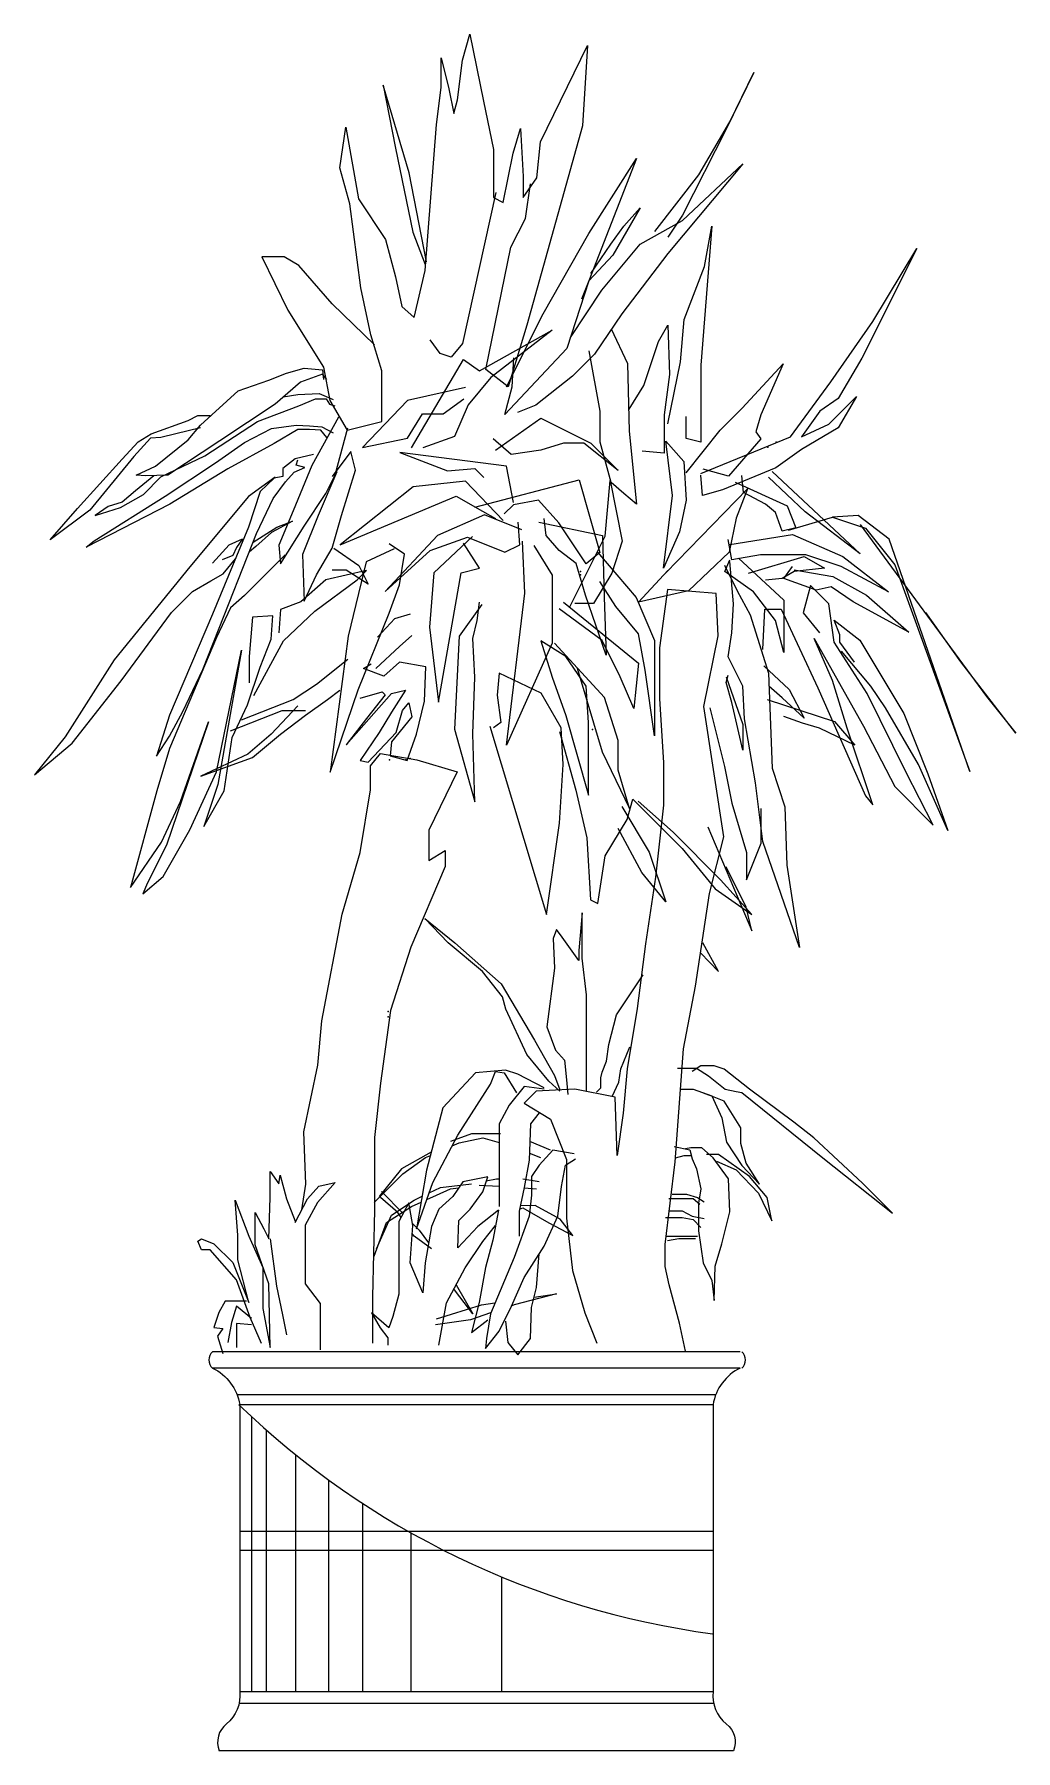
# Model space of a CAD drawing. Extents: x 661 to 1059, y 1598 to 2296.
import ezdxf

# ---------------------------------------------------------------- set-up
doc = ezdxf.new("R2010")
doc.units = 0
doc.header["$LTSCALE"] = 0.9
doc.header["$MEASUREMENT"] = 0
doc.header["$PDSIZE"] = 15
for name, color, linetype in [('3', 3, 'CONTINUOUS'), ('4', 4, 'CONTINUOUS'), ('7', 7, 'CONTINUOUS')]:
    doc.layers.add(name, color=color, linetype=linetype)

msp = doc.modelspace()

# ---------------------------------------------------------------- linework, layer by layer
at = {"layer": '3'}
for p, q in [((748.79, 1734.12), (748.79, 1622.38)), ((754.82, 1728.66), (754.82, 1622.38)), ((766.67, 1718.66), (766.67, 1622.38)), ((780.2, 1708.31), (780.2, 1622.38)), ((793.99, 1698.79), (793.99, 1622.38)), ((744.05, 1687.45), (936.4, 1687.45)), ((813.54, 1686.9), (813.54, 1622.38)), ((744.05, 1679.73), (936.4, 1679.73)), ((850.42, 1668.95), (850.42, 1622.38))]:
    msp.add_line(p, q, dxfattribs=at)
for points in [[(798.8, 2169.6), (781.69, 2186.19), (768.11, 2201.77), (762.07, 2205.29), (753.01, 2205.29), (763.58, 2183.68), (778.17, 2160.56), (780.69, 2146.99), (787.73, 2134.92), (801.82, 2138.44), (801.82, 2159.05), (797.29, 2173.63), (793.27, 2192.73), (788.74, 2226.91), (784.71, 2241.48), (787.23, 2258.07), (792.26, 2228.92), (803.33, 2212.33), (807.36, 2197.25), (809.88, 2185.19), (814.91, 2180.66), (819.44, 2199.76), (823.97, 2259.08), (825.98, 2274.16), (825.98, 2286.22), (829, 2273.65), (831.01, 2263.6), (832.52, 2269.13), (834.54, 2285.22), (837.55, 2295.77), (843.09, 2268.63), (847.12, 2249.02), (847.12, 2229.42), (851.14, 2227.41), (855.17, 2247.52), (858.19, 2257.57), (859.19, 2237.97), (859.19, 2229.42), (864.73, 2237.46), (866.24, 2252.04), (885.36, 2291.25), (883.35, 2258.57), (860.7, 2177.65), (853.16, 2152.51), (844.1, 2159.55), (854.16, 2209.31), (860.2, 2220.88), (862.21, 2234.95)], [(819.94, 2203.28), (812.9, 2239.47), (802.33, 2275.16), (807.36, 2249.53), (814.41, 2215.35), (819.44, 2202.28)], [(912.75, 2215.64), (930.61, 2238.68), (943.26, 2260.23), (952.93, 2280.3), (941.77, 2257.26), (923.91, 2222.33), (917.96, 2213.41)], [(852.47, 2152.47), (867.36, 2182.19), (885.96, 2214.9), (905.31, 2245.37), (885.96, 2195.57), (877.03, 2168.07), (851.73, 2141.32), (854.71, 2152.47), (855.45, 2164.36)], [(878.52, 2172.53), (891.17, 2191.86), (906.79, 2210.44), (923.91, 2220.1), (948.46, 2243.14), (917.96, 2206.72), (899.35, 2182.19), (888.19, 2165.84), (879.26, 2156.92), (864.38, 2145.03), (856.94, 2142.06)], [(848.12, 2231.43), (834.54, 2170.11), (830.01, 2164.58), (825.48, 2166.09), (821.45, 2171.62)], [(886.7, 2198.55), (894.89, 2210.44), (900.1, 2217.87), (906.79, 2225.3), (895.63, 2205.98), (885.96, 2195.57), (882.98, 2188.14)], [(918, 2137.48), (923.21, 2162.75), (924.7, 2179.85), (932.88, 2201.4), (935.86, 2217.75), (931.4, 2161.27), (931.4, 2145.66), (931.4, 2130.05), (925.44, 2131.54), (925.44, 2140.46)], [(931.36, 2117.35), (967.82, 2132.22), (984.19, 2154.51), (1001.31, 2179.04), (1019.17, 2208.77), (996.84, 2164.17), (987.17, 2147.82), (979.73, 2142.62), (972.29, 2132.22), (983.45, 2137.42), (990.15, 2144.11), (994.61, 2148.57), (987.17, 2135.93), (972.29, 2127.01), (961.87, 2119.58), (940.29, 2110.66), (932.1, 2108.43), (931.36, 2116.61)], [(894.93, 2176.13), (901.63, 2162.01), (902.37, 2134.51), (905.35, 2104.78), (900.14, 2109.24), (894.93, 2113.7), (890.47, 2130.05), (890.47, 2142.69), (886, 2167.21)], [(902.37, 2143.43), (908.33, 2153.09), (914.28, 2170.93), (918, 2177.62), (918.75, 2157.55), (916.51, 2141.2), (916.51, 2125.59), (907.58, 2126.33)], [(813.8, 2127.68), (835.02, 2163.63), (841.48, 2159.02), (871.02, 2175.61), (846.1, 2156.26), (836.87, 2145.2), (831.33, 2132.29), (818.41, 2127.68)], [(779.5, 2155.53), (777.71, 2157.67), (768.79, 2154.46), (758.44, 2145.55), (735.95, 2130.58), (714.9, 2116.67), (705.98, 2116.32), (702.05, 2116.67), (709.9, 2120.24), (723.11, 2130.93), (728.1, 2136.99), (743.45, 2150.9), (755.94, 2155.17), (763.08, 2158.02), (770.22, 2160.16), (777.71, 2159.45), (778.07, 2155.53)], [(925.4, 2117.63), (939.24, 2134.91), (948.24, 2143.9), (964.85, 2161.87), (955.85, 2141.13), (953.78, 2134.22), (955.85, 2131.45), (942.7, 2116.25), (932.32, 2119.01)], [(761.65, 2148.4), (767.72, 2149.47), (776.28, 2149.83), (781.99, 2147.33)], [(835.84, 2152.23), (812.24, 2146.91), (793.97, 2127.9), (812.24, 2131.7), (818.33, 2141.59), (826.71, 2141.59), (835.08, 2147.67)], [(709.19, 2116.32), (701.69, 2110.26), (696.34, 2105.62), (690.63, 2103.84), (685.28, 2100.28), (695.63, 2103.48), (704.9, 2108.83), (712.04, 2115.96), (729.89, 2124.52), (751.3, 2138.42), (768.08, 2144.84), (774.86, 2147.69), (779.14, 2147.69), (780.57, 2145.55), (782.71, 2144.84)], [(728.1, 2135.92), (718.11, 2133.43), (712.04, 2132), (707.76, 2131.65), (700.98, 2124.16), (683.13, 2102.41), (667.07, 2090.29), (678.14, 2103.13), (696.34, 2123.09), (702.76, 2130.22), (708.12, 2133.43), (723.11, 2138.78), (727.03, 2140.91), (732.03, 2140.91)], [(779.5, 2132), (777, 2134.85), (772.36, 2135.21), (767.72, 2135.21), (758.08, 2129.51), (739.17, 2119.17), (715.61, 2104.91), (681.71, 2087.44), (684.92, 2089.94), (713.83, 2108.12), (734.17, 2121.66), (745.95, 2129.86), (757.01, 2135.57), (767.01, 2136.99), (772.36, 2136.64), (777.36, 2136.28), (781.99, 2133.78)], [(784.16, 2140.26), (773.36, 2120.59), (765.74, 2102.19), (760.02, 2088.23), (760.66, 2080.61), (770.19, 2095.84), (779.08, 2109.17), (782.89, 2116.78), (787.97, 2135.82)], [(847.96, 2126.84), (866.41, 2139.74), (886.72, 2129.6), (897.79, 2118.54), (883.95, 2129.6), (875.64, 2129.6), (866.41, 2126.84), (854.42, 2125), (847.03, 2131.45)], [(916.24, 2078.83), (919.93, 2108.32), (917.16, 2130.45), (924.54, 2122.15), (925.46, 2106.48), (922.7, 2093.58), (916.24, 2078.83)], [(774.1, 2125.03), (766.61, 2123.25), (761.61, 2119.33), (761.61, 2116.12), (758.04, 2115.41), (752.33, 2110.06), (747.69, 2095.45), (733.06, 2060.16), (715.57, 2019.16), (710.22, 2002.41), (715.57, 2010.61), (720.92, 2020.59), (729.13, 2037.7), (739.84, 2064.79), (750.9, 2092.95), (757.68, 2107.21), (762.68, 2113.98), (766.25, 2117.91), (770.53, 2119.69), (766.96, 2120.76), (767.68, 2122.9)], [(783.53, 2118.05), (775.9, 2100.28), (769.55, 2084.42), (770.19, 2065.39), (775.27, 2076.17), (781.62, 2086.96), (785.43, 2100.28), (791.15, 2118.69), (789.25, 2126.3), (781.62, 2116.15)], [(855.27, 2105.53), (852.5, 2120.28), (809.13, 2125.81), (828.51, 2118.44), (839.58, 2119.36), (843.27, 2115.67)], [(758.4, 2115.77), (747.69, 2107.92), (723.78, 2079.41), (693.09, 2041.62), (673.1, 2010.25), (660.61, 1994.92), (675.96, 2007.75), (695.94, 2033.06), (716.28, 2060.87), (724.85, 2069.42), (732.34, 2073.7), (737.34, 2076.55), (742.34, 2082.61)], [(851.07, 2098.24), (835.84, 2114.21), (814.53, 2111.93), (784.83, 2088.35), (832.04, 2108.13), (842.7, 2102.04), (848.03, 2099)], [(839.58, 2103.69), (882.03, 2114.75), (890.34, 2085.26), (884.8, 2080.65), (873.73, 2097.24), (865.42, 2106.46), (855.27, 2104.61), (851.58, 2100.93)], [(878.18, 2063.07), (892.57, 2091.81), (894.62, 2114.4), (899.42, 2089.76), (895.31, 2076.76), (887.77, 2064.44), (880.23, 2064.44)], [(945.33, 2113.72), (966.57, 2104.13), (970, 2095.24), (964.51, 2093.87), (961.77, 2101.4), (957.66, 2104.82), (948.75, 2109.61), (948.07, 2116.45)], [(960.38, 2118.09), (996.1, 2084.65), (973.77, 2101.74), (958.89, 2115.86)], [(917.16, 2076.98), (950.38, 2111.09), (945.77, 2099.11), (943, 2085.28), (926.39, 2069.61), (906.08, 2065), (918.08, 2077.91)], [(858.69, 2094.44), (843.46, 2100.52), (824.42, 2092.16), (803.11, 2069.34), (821.38, 2086.07), (836.61, 2091.4), (851.83, 2085.31), (857.92, 2088.35), (857.16, 2097.48)], [(967.08, 2094.31), (984.94, 2099.51), (998.33, 2095.05), (1010.24, 2080.19), (1040.75, 1996.2), (1008, 2090.59), (995.35, 2100.26), (984.94, 2099.51)], [(749.48, 2089.39), (759.11, 2095.45), (765.54, 2097.94), (756.97, 2093.31), (750.55, 2087.61), (748.05, 2085.47)], [(865.54, 2097.48), (891.42, 2092.16), (892.19, 2067.06), (892.95, 2043.49), (884.57, 2067.82), (880.77, 2080.75), (873.91, 2086.07), (868.58, 2092.16), (867.82, 2099)], [(943.27, 2088.39), (968.63, 2092.5), (989.18, 2083.6), (1007.68, 2069.23), (988.5, 2079.5), (974.11, 2084.29), (955.61, 2084.29), (943.96, 2082.23), (942.59, 2090.45)], [(996.1, 2096.54), (1047.44, 2026.68), (1059.35, 2011.81), (1037.02, 2040.8), (1022.89, 2060.86)], [(733.06, 2080.83), (739.84, 2088.32), (745.19, 2090.81), (742.7, 2087.25), (741.27, 2084.04), (736.98, 2082.26)], [(806.86, 2086.64), (795.38, 2081.43), (788.08, 2051.22), (780.78, 1996), (792.25, 2029.34), (804.77, 2060.59), (808.94, 2072.05), (811.03, 2084.55), (804.77, 2088.72)], [(782.26, 2086.96), (792.42, 2079.98), (796.23, 2072.37), (787.34, 2078.08), (781.62, 2078.08)], [(838.66, 2091.71), (822.97, 2076.96), (821.13, 2054.84), (824.82, 2024.42), (834.05, 2076.96), (841.43, 2078.8), (834.97, 2088.94)], [(863.58, 2088.02), (870.96, 2076.04), (870.96, 2048.38), (852.5, 2006.9), (859.89, 2068.66), (858.96, 2089.86)], [(762.53, 2084.24), (746.01, 2067.74), (740.29, 2062.66), (734.58, 2050.61), (715.52, 2005.56), (710.44, 1988.42), (699.64, 1949.08), (712.34, 1967.48), (719.97, 1983.98), (731.4, 2016.34), (714.25, 1966.21), (706.62, 1950.99), (704.72, 1946.54), (712.98, 1953.52), (723.78, 1972.56), (734.58, 1996.04), (744.74, 2045.53), (735.21, 1990.96), (729.49, 1973.83), (737.75, 1988.42), (740.93, 2010), (747.28, 2023.32), (752.36, 2038.55), (756.81, 2049.97), (757.45, 2059.49), (749.19, 2058.86), (747.92, 2042.99), (747.92, 2032.21)], [(889.48, 2085.36), (905.17, 2066.92), (912.56, 2049.41), (912.56, 2021.76), (912.56, 2010.7), (908.86, 2037.43), (906.1, 2052.18), (896.87, 2063.24), (890.41, 2073.38)], [(941, 2080), (946.21, 2069.59), (951.42, 2059.93), (958.86, 2036.15), (960.35, 1997.5), (965.56, 1981.89), (966.3, 1958.11), (971.51, 1924.66), (956.63, 1967.77), (953.65, 1991.55), (949.19, 2017.57), (948.44, 2030.94), (942.49, 2042.84), (943.98, 2052.5), (944.72, 2064.39), (943.23, 2081.49)], [(946.7, 2082.92), (965.2, 2065.81), (965.2, 2044.59), (961.77, 2057.59), (952.87, 2069.23), (941.22, 2077.44), (943.27, 2082.23)], [(950.81, 2076.76), (973.42, 2083.6), (981.65, 2078.81), (969.31, 2077.44), (964.51, 2074.7), (957.66, 2074.02)], [(969.31, 2078.13), (985.07, 2075.39), (998.78, 2067.86), (1015.91, 2052.8), (993.29, 2065.12), (984.39, 2071.28), (978.22, 2069.91), (965.2, 2074.7), (968.63, 2079.5)], [(749.82, 2027.13), (761.89, 2049.34), (774.6, 2061.39), (791.75, 2074.08), (795.56, 2077.89), (779.05, 2074.08), (768.88, 2065.2), (760.62, 2062.03), (759.99, 2052.51)], [(956.63, 2045.81), (957.37, 2062.16), (964.07, 2062.16), (978.95, 2030.2), (998.3, 1986.35), (1001.27, 1982.63), (990.86, 2013.85), (984.9, 2033.17), (977.46, 2050.27), (997.55, 2014.59), (1010.2, 1990.07), (1025.83, 1974.46), (1014.67, 1996.01), (999.04, 2027.97), (985.65, 2048.78), (983.41, 2064.39), (975.97, 2071.82), (973, 2060.67), (979.69, 2052.5)], [(842.41, 2064.08), (833.18, 2051.17), (831.33, 2013.38), (839.64, 1983.89), (838.72, 2011.54), (839.64, 2034.58), (838.72, 2050.25), (840.56, 2057.63), (841.48, 2065)], [(875.64, 2065.08), (906.1, 2040.19), (904.25, 2021.76), (898.71, 2034.66), (891.33, 2049.41), (873.8, 2062.32)], [(800.05, 2050.79), (807.03, 2058.41), (813.39, 2060.31)], [(993.83, 2040.61), (987.88, 2048.78), (987.88, 2051.76), (985.65, 2057.7), (996.06, 2049.53), (1013.92, 2019.8), (1023.6, 1995.27), (1031.78, 1972.23), (1019.88, 1998.99), (1006.48, 2022.03), (1000.53, 2030.94), (988.62, 2045.07)], [(799.41, 2038.1), (808.94, 2046.98), (814.02, 2051.43)], [(866.4, 2049.33), (871.02, 2034.58), (876.55, 2018.91), (885.78, 1986.65), (885.78, 2016.15), (884.86, 2030.9), (876.55, 2042.88), (866.4, 2049.33)], [(881.17, 2038.27), (891.32, 2004.16), (902.39, 1981.12), (897.78, 1996.79), (897.78, 2008.77), (892.24, 2026.29), (871.94, 2048.41)], [(744.78, 2017.16), (765.74, 2025.41), (775.27, 2031.76), (787.97, 2041.91)], [(793.06, 2026.04), (801.95, 2028.58), (803.22, 2027.31), (795.6, 2017.8), (787.34, 2007.01), (805.76, 2027.95), (811.48, 2029.22), (805.76, 2020.33), (800.68, 2012.09), (793.06, 2000.66), (796.23, 2000.03), (807.67, 2012.09), (810.21, 2020.97), (812.75, 2024.14), (814.02, 2018.43), (805.76, 2008.28), (805.13, 2002.57), (812.12, 2000.66), (815.93, 2011.45), (819.1, 2024.78), (819.74, 2038.74), (808.94, 2040.64), (802.59, 2034.93), (794.33, 2038.1), (797.5, 2040)], [(956.98, 2039.11), (967.26, 2029.53), (973.42, 2017.9), (964.51, 2026.11), (959.03, 2030.9)], [(845.71, 2014.66), (868.78, 1938.11), (873.99, 1975.27), (875.48, 1999.05), (874.73, 2013.92), (866.55, 2028.04), (849.43, 2036.21), (848.69, 2027.29), (850.18, 2016.15), (847.2, 2013.92)], [(941.74, 2034.66), (948.44, 2015.34), (948.44, 2004.93), (943.98, 2024.26), (941.74, 2032.43), (942.49, 2035.4)], [(767.65, 2022.87), (756.85, 2011.45), (747.32, 2003.2), (728.26, 1994.32), (749.22, 2001.93), (760.66, 2011.45), (770.82, 2019.07), (779.72, 2025.41), (784.8, 2029.22)], [(958.35, 2025.43), (985.76, 2016.53), (993.98, 2006.95), (979.59, 2013.79), (972.74, 2015.84), (965.2, 2018.58)], [(740.33, 2012.72), (761.29, 2020.97), (770.82, 2020.97)], [(935.05, 2022.03), (941, 1998.24), (943.98, 1983.38), (949.93, 1963.31), (949.93, 1952.16), (955.88, 1967.03), (955.88, 1981.15)], [(873.99, 2012.43), (880.68, 1988.65), (885.15, 1969.32), (886.64, 1944.05), (889.61, 1942.57), (892.59, 1961.89), (901.52, 1976.75), (903.75, 1984.93), (923.84, 1964.86), (937.24, 1948.51), (952.12, 1938.11), (939.47, 1952.23), (920.12, 1971.55), (905.98, 1984.19)], [(899.29, 1981.96), (910.45, 1963.38), (917.15, 1943.31), (907.47, 1955.2), (897.8, 1973.04)], [(934.26, 1973.78), (952.12, 1931.42), (949.89, 1941.08), (941.7, 1957.43)], [(874.19, 1866.37), (869.69, 1870.41), (860.69, 1881.2), (852.14, 1899.63), (850.79, 1904.58), (842.69, 1914.91), (828.74, 1926.6), (819.29, 1936.49), (831.44, 1926.6), (850.34, 1909.97), (863.84, 1887.05), (871.94, 1872.66), (874.19, 1866.82)], [(884.99, 1866.37), (884.99, 1876.71), (884.99, 1905.48), (883.19, 1920.31), (883.19, 1936.49), (883.19, 1938.74), (881.84, 1923.46), (881.84, 1919.41), (875.09, 1928.85), (872.84, 1932), (871.49, 1928.4), (871.94, 1916.26), (868.79, 1892.44), (872.39, 1883), (875.99, 1878.95), (876.89, 1870.86), (877.34, 1865.02)], [(931.35, 1922.56), (938.55, 1914.91), (932.25, 1926.6)], [(889.05, 1865.92), (890.85, 1867.72), (890.85, 1871.76), (891.3, 1874.01), (893.1, 1878.51), (894, 1885.25), (897.15, 1897.38), (907.95, 1913.57)], [(895.35, 1864.12), (898.05, 1869.97), (898.95, 1875.36), (902.55, 1884.35)], [(921.98, 1875.68), (929.64, 1875.68), (934.59, 1872.53), (941.34, 1867.14), (945.84, 1866.24), (948.09, 1865.79), (980.94, 1839.27), (1009.29, 1816.8), (997.14, 1828.93), (977.34, 1847.36), (969.24, 1853.65), (951.24, 1867.14), (940.89, 1875.23), (936.84, 1876.58), (931.44, 1876.58), (927.84, 1874.33)], [(867.74, 1867.7), (857.07, 1873.28), (851.99, 1874.8), (839.81, 1873.79), (826.6, 1859.59), (820, 1834.22), (815.94, 1810.38), (822.54, 1829.15), (832.7, 1848.43), (845.9, 1869.22), (847.93, 1874.3), (851.49, 1873.79), (856.57, 1865.67)], [(867.74, 1867.19), (859.61, 1868.21), (853.52, 1860.6), (849.46, 1852.99), (849.46, 1840.31), (849.46, 1819.51)], [(923.33, 1867.14), (928.29, 1867.14), (935.94, 1864.44), (939.99, 1855.45), (941.79, 1845.56), (948.09, 1836.12), (955.29, 1828.48), (949.89, 1837.02), (947.64, 1845.11), (947.64, 1851.41), (940.89, 1862.2), (935.49, 1864.44), (932.79, 1865.34)], [(865.71, 1857.56), (862.15, 1852.99), (861.64, 1838.28), (859.61, 1827.12), (857.58, 1817.48), (857.58, 1808.86), (857.58, 1807.34)], [(849.96, 1848.93), (838.28, 1848.93), (829.65, 1845.89)], [(821.9, 1841.52), (809.84, 1834.73), (800.7, 1823.57)], [(830.45, 1844.16), (833.2, 1845.38), (842.85, 1847.41), (849.46, 1845.49)], [(879.93, 1840.82), (871.29, 1842.34), (865.71, 1836.25), (862.66, 1831.69), (862.66, 1824.08), (861.64, 1815.45), (855.55, 1798.71), (845.9, 1775.89), (844.38, 1765.74), (843.87, 1761.68), (849.46, 1768.79), (854.53, 1778.93), (859.61, 1790.6), (867.74, 1803.28), (873.33, 1815.45), (874.85, 1827.63), (876.37, 1836.25), (880.44, 1838.79)], [(870.28, 1842.34), (861.91, 1845.92)], [(920.63, 1843.77), (926.94, 1842.42), (927.84, 1838.82), (929.64, 1834.78), (931.44, 1826.68), (930.54, 1820.84), (930.54, 1809.6), (932.34, 1796.57), (935.94, 1789.38), (936.84, 1781.29), (937.29, 1795.22), (939.99, 1804.21), (943.14, 1817.25), (942.69, 1830.73), (936.39, 1839.27), (931.89, 1843.32), (927.39, 1843.32), (925.14, 1842.87)], [(798.67, 1821.03), (810.35, 1832.7), (819.49, 1839.29), (821.56, 1840.21)], [(861.74, 1841.12), (866.22, 1839.29)], [(921.08, 1839.27), (924.69, 1840.17), (927.39, 1840.17)], [(937.74, 1837.92), (945.84, 1834.33), (954.84, 1824.89), (960.24, 1813.65), (958.44, 1823.09), (951.24, 1831.63), (938.64, 1840.62), (933.69, 1840.62)], [(752.88, 1763.73), (748.31, 1774.38), (742.72, 1789.6), (732.06, 1801.77), (728.5, 1801.77), (726.98, 1805.32), (728.5, 1806.34), (733.58, 1804.31), (741.2, 1796.7), (747.8, 1780.47), (743.23, 1797.71), (743.23, 1807.86), (742.21, 1822.06), (747.8, 1807.35), (753.39, 1794.67), (753.39, 1777.93), (756.43, 1762.21), (755.93, 1788.08), (750.34, 1803.8), (750.34, 1812.43), (750.34, 1816.99), (753.9, 1810.4), (755.93, 1806.34), (756.43, 1823.08), (756.43, 1833.73), (759.99, 1828.66), (760.5, 1832.21), (763.04, 1822.57), (766.59, 1813.44), (766.59, 1812.93), (771.67, 1822.57), (776.24, 1827.64), (782.84, 1829.16), (775.73, 1821.05), (770.65, 1811.92), (770.65, 1788.08), (776.75, 1779.96), (776.75, 1761.19)], [(849.17, 1818), (840.76, 1811.27), (832.63, 1802.65), (833.14, 1813.81), (837.71, 1818.37), (842.79, 1825.47), (844.82, 1831.56), (834.66, 1829.53), (830.6, 1823.45), (825.01, 1818.37), (821.97, 1811.27), (819.43, 1796.56), (818.41, 1784.39), (813.33, 1796.56), (814.35, 1811.78), (812.82, 1820.91), (808.76, 1813.3), (808.76, 1794.53), (808.76, 1783.88), (806.22, 1774.75), (804.7, 1770.18), (797.59, 1776.27), (801.14, 1770.18), (804.19, 1766.12), (804.19, 1763.08)], [(821.07, 1824.97), (825.59, 1827.12), (838.28, 1828.64)], [(841.33, 1828.14), (849.46, 1827.75)], [(844.24, 1829.83), (848.44, 1830.67), (849.46, 1830.67)], [(859.1, 1830.67), (865.71, 1829.66)], [(798.67, 1799.22), (803.75, 1812.92), (813.91, 1819.51), (817.79, 1821.26)], [(799.69, 1802.26), (805.78, 1815.96), (814.92, 1822.05), (818.19, 1823.6)], [(809.67, 1815), (808.32, 1816.98), (801.21, 1823.06)], [(801.72, 1825.6), (810.49, 1816.54)], [(820.13, 1822.31), (824.06, 1824.08), (829.65, 1826.61), (833.01, 1827.05)], [(859.59, 1827.02), (864.69, 1826.61)], [(918.38, 1822.64), (924.24, 1822.64), (928.29, 1822.64), (930.99, 1820.39)], [(919.73, 1824.44), (925.59, 1824.44), (930.09, 1823.09), (932.79, 1821.29)], [(849.17, 1818), (846.92, 1805.82), (843.87, 1794.66)], [(857.76, 1818.32), (859.04, 1818.88), (869.7, 1812.79), (879.35, 1807.72), (874.28, 1814.31), (864.12, 1819.89), (858.04, 1819.66)], [(917.03, 1815), (923.79, 1815), (928.29, 1814.1), (931.44, 1810.95)], [(918.38, 1817.69), (923.79, 1817.69), (927.84, 1815.45), (932.79, 1814.55)], [(822.03, 1802.26), (814.92, 1807.34), (814.13, 1808.49)], [(814.19, 1812.72), (816.95, 1809.87), (820.83, 1804.71)], [(825.01, 1763.08), (828.06, 1780.33), (835.68, 1794.53), (842.79, 1805.18), (848.01, 1811.7)], [(917.48, 1807.36), (925.59, 1807.36), (930.09, 1807.36)], [(917.93, 1805.56), (922.43, 1806.46), (929.19, 1806.46)], [(756.43, 1806.34), (758.97, 1787.06), (761.51, 1775.39), (763.04, 1767.28)], [(851.99, 1772.84), (853.01, 1764.22), (857.07, 1759.15), (862.15, 1765.74), (862.66, 1778.42), (864.69, 1786.54), (865.71, 1800.24)], [(843.87, 1794.66), (841.33, 1780.45), (838.28, 1768.28), (844.88, 1773.35)], [(831.97, 1787.61), (838.79, 1775.89), (831.68, 1785.02), (831.12, 1786.03)], [(746.79, 1780.97), (738.15, 1780.97), (735.61, 1776.41), (733.58, 1770.32), (737.14, 1769.81), (735.1, 1766.77), (737.14, 1759.67)], [(748.82, 1773.87), (742.72, 1778.95), (740.69, 1772.35), (739.17, 1764.24)], [(824.06, 1773.86), (842.35, 1779.44), (847.74, 1780.25)], [(863.72, 1782.64), (872.82, 1784), (855.55, 1779.44), (854.62, 1779.12)], [(748.82, 1771.34), (742.72, 1771.84), (742.72, 1766.26), (742.72, 1762.21)], [(846.02, 1776.18), (837.77, 1773.35), (823.55, 1771.32)], [(742.92, 1743.06), (937.38, 1743.06)], [(743.86, 1617.65), (936.59, 1617.65)]]:
    msp.add_lwpolyline(points, dxfattribs=at)
msp.add_arc((981.85, 1985.75), 342.99, 226.02633, 262.35065, dxfattribs=at)
for p in [(958.62, 2128), (962.08, 2130.07), (882.49, 2077.53), (882.49, 2076.15), (887.34, 2013.25), (804.94, 2000.95), (811.6, 2000.95), (813.27, 2001.51), (804.42, 1898.66), (804.42, 1896.54)]:
    msp.add_point(p, dxfattribs=at)
at = {"layer": '4'}
for p, q in [((947.47, 1760.35), (732.98, 1760.35)), ((944.72, 1598.31), (735.73, 1598.31))]:
    msp.add_line(p, q, dxfattribs=at)
for points in [[(732.98, 1753.8, -0.244884), (744.05, 1738.92), (744.05, 1622.38, -0.261538), (738.67, 1609.21, 0.328951), (735.73, 1598.31, 0.328951)], [(947.47, 1753.8, 0.244884), (936.4, 1738.92), (936.4, 1622.38, 0.261538), (941.78, 1609.21, -0.328951), (944.72, 1598.31, -0.328951)]]:
    msp.add_lwpolyline(points, format="xyb", dxfattribs=at)
for centre, start, end in [((735.96, 1757.07), 132.25657, 227.74343), ((945.13, 1757.07), 312.25657, 47.74343)]:
    msp.add_arc(centre, 4.43, start, end, dxfattribs=at)
at = {"layer": '7'}
msp.add_line((947.47, 1753.8), (732.98, 1753.8), dxfattribs=at)
for points in [[(925.17, 1760.61), (922.71, 1772.08), (918.6, 1787.65), (916.96, 1795.03), (916.96, 1804.04), (921.06, 1837.65), (924.35, 1883.54), (929.27, 1908.95), (935.01, 1946.65), (940.76, 1969.6), (932.69, 2022.64), (938.43, 2051.32), (937.61, 2068.53), (917.92, 2070.17), (914.64, 2046.4), (914.64, 2025.91), (916.28, 1999.69), (916.28, 1982.48), (912.99, 1953.22), (908.88, 1926.17), (905.6, 1899.95), (901.5, 1875.36), (899.86, 1857.33), (897.4, 1840.12), (896.58, 1863.89), (880.16, 1867.16), (864.57, 1866.34), (859.65, 1861.43), (870.32, 1854.87), (876.88, 1838.48), (876.88, 1814.71), (879.34, 1793.4), (884.27, 1776.19), (889.19, 1763.9)], [(769.32, 1818.12), (770.92, 1828.46), (770.1, 1849.77), (775.84, 1876.82), (777.48, 1894.85), (785.69, 1938.29), (793.06, 1963.3), (797.16, 1988.71), (797.16, 1998.54), (801.27, 2003.46), (816.04, 2001), (832.45, 1996.08), (820.96, 1972.32), (820.96, 1960.02), (827.52, 1964.12), (827.52, 1957.56), (813.57, 1924.78), (805.37, 1899.11), (801.27, 1869.61), (798.8, 1847.48), (798.8, 1817.98), (797.98, 1782.74), (797.98, 1763.89)], [(743.71, 1738.92), (936.4, 1738.92)], [(744.05, 1622.38), (936.4, 1622.38)]]:
    msp.add_lwpolyline(points, dxfattribs=at)

doc.saveas('drawing.dxf')
